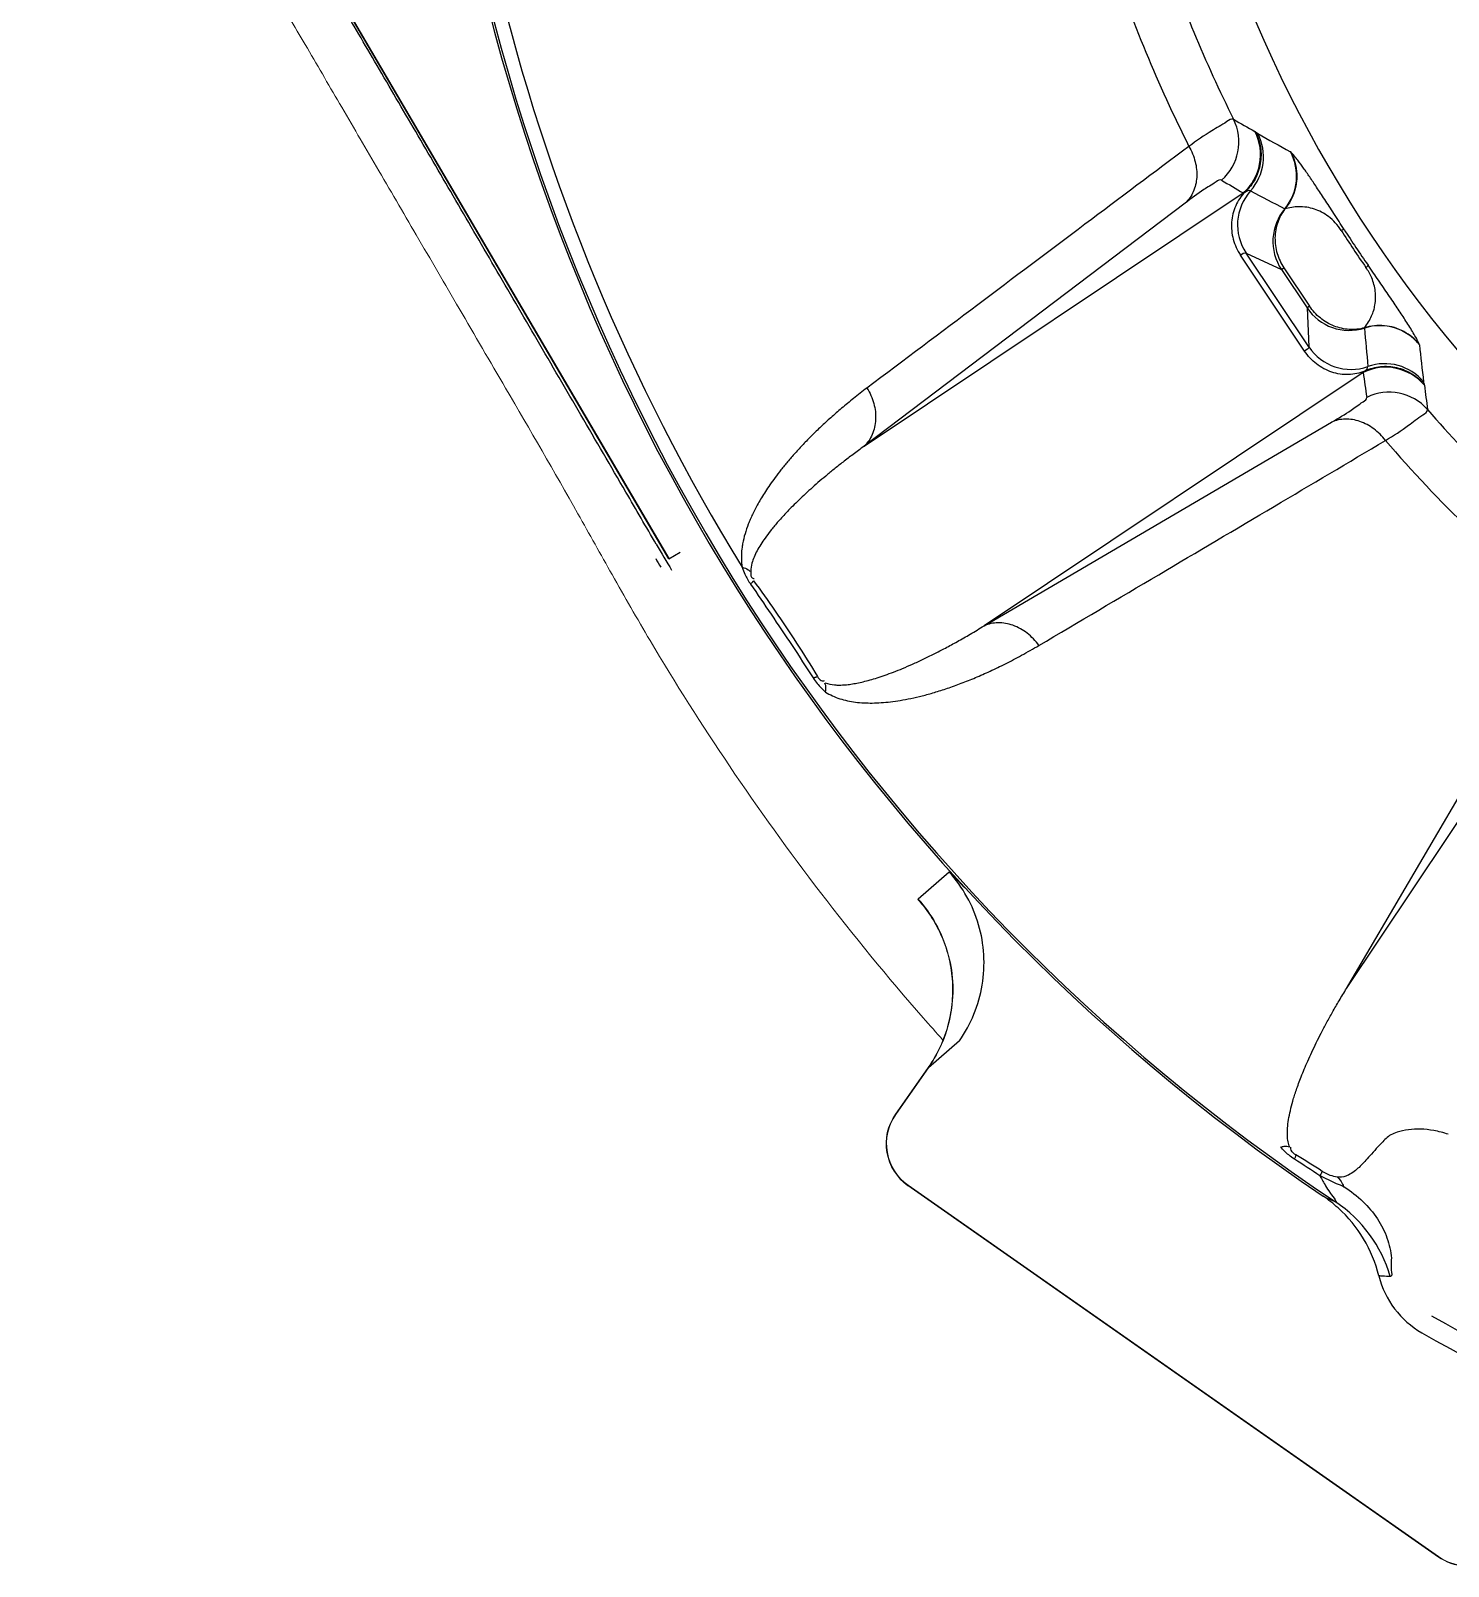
# Model space of a CAD drawing. Header units: millimetres. Extents: x 100 to 1590, y 100 to 694.
# Drawn here: x 1246.8 to 1247.544, y 536.375 to 537.182 of the extents above; entities that cross this region are included whole.
import ezdxf

# ---------------------------------------------------------------- set-up
doc = ezdxf.new("R2010")
doc.units = ezdxf.units.MM
doc.layers.add('OUTLINE', color=6, linetype='Continuous', lineweight=9)

msp = doc.modelspace()

# ---------------------------------------------------------------- linework, layer by layer
at = {"color": 9, "linetype": 'Continuous'}
for p, q in [((1247.13493, 536.90445), (1246.84461, 537.39981)), ((1247.13516, 536.90458), (1246.84484, 537.39995)), ((1247.4431, 537.12882), (1247.44282, 537.129)), ((1247.44351, 537.12851), (1247.4431, 537.12882)), ((1247.2375, 536.96359), (1247.43671, 537.0967)), ((1247.43767, 537.09715), (1247.43671, 537.0967)), ((1247.40624, 537.09134), (1247.2375, 536.96359)), ((1247.45862, 537.08833), (1247.45853, 537.0884)), ((1247.46892, 537.01361), (1247.43529, 537.06394)), ((1247.47115, 537.01582), (1247.43819, 537.06515)), ((1247.43819, 537.06515), (1247.45678, 537.05644)), ((1247.45678, 537.05644), (1247.45811, 537.05732)), ((1247.45678, 537.05644), (1247.47021, 537.03634)), ((1247.45811, 537.05732), (1247.47154, 537.03723)), ((1247.47154, 537.03723), (1247.47021, 537.03634)), ((1247.47021, 537.03634), (1247.47115, 537.01582)), ((1247.50041, 537.02572), (1247.50038, 537.02583)), ((1247.49973, 537.00238), (1247.30052, 536.86927)), ((1247.49973, 537.00238), (1247.50051, 537.0031)), ((1247.53171, 536.99651), (1247.53161, 536.99687)), ((1247.53185, 536.99599), (1247.53171, 536.99651)), ((1247.53191, 536.99566), (1247.53185, 536.99599)), ((1247.30052, 536.86927), (1247.48312, 536.97628)), ((1247.13493, 536.90445), (1247.14096, 536.90798)), ((1247.49101, 536.67879), (1247.58689, 536.84239)), ((1247.49101, 536.67879), (1247.59993, 536.8418)), ((1247.28227, 536.73988), (1247.26601, 536.72568)), ((1247.26601, 536.72568), (1247.2658, 536.72551)), ((1247.28756, 536.65124), (1247.27135, 536.63711)), ((1247.25415, 536.61254), (1247.27135, 536.63711)), ((1247.27135, 536.63711), (1247.27115, 536.63721)), ((1247.25415, 536.61254), (1247.25396, 536.61266)), ((1247.26071, 536.57534), (1247.26057, 536.57516)), ((1247.53934, 536.38024), (1247.53922, 536.38005))]:
    msp.add_line(p, q, dxfattribs=at)
for points in [[(1247.44435, 537.12791), (1247.44421, 537.12799), (1247.44407, 537.12808), (1247.44394, 537.12818), (1247.44379, 537.12828), (1247.44351, 537.12851)], [(1247.46164, 537.11825), (1247.46161, 537.11828), (1247.46158, 537.11831), (1247.46155, 537.11833), (1247.46153, 537.11835), (1247.4615, 537.11837), (1247.46148, 537.11838)], [(1247.48976, 537.07748), (1247.4897, 537.07749), (1247.48961, 537.07749), (1247.48949, 537.07747), (1247.48934, 537.07743), (1247.48917, 537.07737), (1247.48897, 537.07729), (1247.48874, 537.07719), (1247.48848, 537.07708), (1247.4882, 537.07695)], [(1247.50228, 537.05875), (1247.50227, 537.05869), (1247.50223, 537.05861), (1247.50216, 537.05851), (1247.50207, 537.05839), (1247.50194, 537.05825), (1247.5018, 537.05809), (1247.50162, 537.05791), (1247.50142, 537.05772), (1247.50119, 537.05751)], [(1247.52924, 537.01697), (1247.52924, 537.01699), (1247.52923, 537.01702), (1247.52922, 537.01705), (1247.52921, 537.01709), (1247.5292, 537.01713), (1247.52918, 537.01717)], [(1247.53161, 536.99687), (1247.53157, 536.99704), (1247.53154, 536.9972), (1247.53151, 536.99735), (1247.53148, 536.9975)], [(1247.17785, 536.89117), (1247.17806, 536.89139), (1247.17826, 536.89161), (1247.17846, 536.89182), (1247.17864, 536.89203), (1247.17882, 536.89223), (1247.17898, 536.89243), (1247.17914, 536.89262), (1247.17929, 536.8928), (1247.17943, 536.89298)], [(1247.21078, 536.84188), (1247.21107, 536.84199), (1247.21135, 536.84209), (1247.21162, 536.84219), (1247.21188, 536.84228), (1247.21214, 536.84237), (1247.21238, 536.84245), (1247.21261, 536.84252), (1247.21284, 536.84258), (1247.21306, 536.84264)], [(1247.46438, 536.59132), (1247.46432, 536.59111), (1247.46425, 536.59088), (1247.46418, 536.59065), (1247.4641, 536.5904), (1247.46401, 536.59015), (1247.46392, 536.58989), (1247.46382, 536.58962), (1247.46372, 536.58934), (1247.46361, 536.58905)], [(1247.4775, 536.58119), (1247.47719, 536.58061), (1247.47702, 536.5803)], [(1247.47826, 536.58266), (1247.47815, 536.58244), (1247.47803, 536.58222), (1247.47791, 536.58198), (1247.47778, 536.58172), (1247.47764, 536.58146), (1247.4775, 536.58119)]]:
    msp.add_lwpolyline(points, dxfattribs=at)
for centre, radius, start, end in [((1248.08016, 537.45842), 0.69242, 189.59833, 246.68372), ((1248.08016, 537.45842), 1.0732, 188.20144, 235.91619), ((1248.08016, 537.45842), 1.07206, 188.69647, 236.29203), ((1248.08016, 537.45842), 0.72453, 198.52159, 206.47841), ((1248.08016, 537.45842), 0.75185, 198.35016, 206.64984), ((1248.08016, 537.45842), 1.06481, 193.37074, 211.62926), ((1247.40767, 537.12351), 0.02674, 311.36408, 26.37221), ((1247.9485, 538.02839), 1.0318, 239.93774, 240.65309), ((1247.41904, 537.11677), 0.02674, 311.36458, 27.22518), ((1247.4206, 537.11562), 0.02673, 318.16687, 27.36053), ((1247.9523, 538.0215), 1.02787, 240.38424, 241.47691), ((1247.43803, 537.10555), 0.02673, 320.08733, 28.68782), ((1247.9761, 538.01972), 1.06907, 238.9906, 239.69898), ((1247.46045, 537.07996), 0.02674, 138.18564, 213.63531), ((1248.47128, 539.05218), 2.20955, 242.19247, 242.71918), ((1247.47904, 537.07125), 0.02674, 140.10087, 213.63634), ((1248.05223, 537.43977), 0.67065, 212.75112, 214.74888), ((1248.03148, 537.4259), 0.6441, 212.74803, 214.75197), ((1247.49241, 537.05124), 0.02674, 213.86365, 287.39914), ((1247.50841, 537.00021), 0.02673, 38.8136, 107.41285), ((1249.67777, 537.20771), 2.18495, 184.77785, 185.31049), ((1247.49335, 537.03072), 0.02674, 213.86467, 289.31438), ((1248.54208, 537.12374), 1.01845, 186.01803, 187.12081), ((1247.51105, 536.98026), 0.02673, 40.13926, 109.33188), ((1247.51151, 536.97838), 0.02674, 40.27494, 116.13543), ((1248.55891, 537.14749), 1.06907, 187.80102, 188.5094), ((1247.51339, 536.9653), 0.02674, 41.1285, 116.13757), ((1248.55635, 537.11867), 1.0318, 186.84691, 187.56226), ((1248.08016, 537.45842), 0.72453, 221.02159, 225.21455), ((1248.08016, 537.45842), 0.75185, 220.85016, 225.73986), ((1248.98645, 537.99814), 2.15628, 210.47296, 210.61471), ((1248.6234, 538.07952), 1.8956, 224.96808, 225.31745), ((1246.77443, 535.51763), 1.27394, 56.52962, 57.24938), ((1247.17795, 536.117), 0.55409, 57.18167, 58.87338), ((1248.57229, 538.94355), 2.61374, 245.26715, 245.42342), ((1247.44569, 536.50743), 0.07116, 16.31185, 56.26592), ((1248.08016, 537.45842), 1.09637, 240.22289, 254.32149)]:
    msp.add_arc(centre, radius, start, end, dxfattribs=at)
at = {"color": 7, "linetype": 'Continuous'}
for centre, radius, start, end in [((1248.83223, 537.91088), 1.97504, 210.37786, 210.83656), ((1247.43872, 536.51046), 0.07138, 47.93296, 55.91631), ((1247.43877, 536.51049), 0.07133, 13.98392, 47.93729), ((1247.55422, 536.53924), 0.04765, 193.97829, 240.22289), ((1248.08016, 537.45842), 1.10667, 240.22289, 254.32149)]:
    msp.add_arc(centre, radius, start, end, dxfattribs=at)
at = {"color": 9, "linetype": 'Continuous'}
for points, start_tangent, end_tangent in [([(1247.12835, 536.9121), (1247.11236, 536.93957), (1247.08875, 536.98007), (1247.06573, 537.01953), (1247.04336, 537.0579), (1247.02163, 537.09514), (1247.00061, 537.13119), (1246.98037, 537.16588), (1246.96131, 537.19856), (1246.94412, 537.22804), (1246.92912, 537.25376), (1246.91588, 537.27645), (1246.90375, 537.29725), (1246.8922, 537.31706), (1246.88127, 537.3358), (1246.87129, 537.3529), (1246.86221, 537.36846), (1246.85349, 537.38346), (1246.84761, 537.39345)], (-0.505982, 0.862544), (-0.506637, 0.862159)), ([(1247.43163, 537.13539), (1247.42812, 537.13416), (1247.42022, 537.12938), (1247.40818, 537.12119)], (-0.908703, 0.417442), (-0.818385, -0.57467)), ([(1247.4431, 537.12882), (1247.44575, 537.12067), (1247.44567, 537.11209), (1247.44289, 537.10397), (1247.43767, 537.09715)], (0.457962, -0.888972), (-0.727, -0.686637)), ([(1247.40818, 537.12119), (1247.35356, 537.08022), (1247.29725, 537.03794), (1247.23904, 536.9942)], (-0.800179, -0.599761), (-0.799316, -0.60091)), ([(1247.40818, 537.12119), (1247.41147, 537.11313), (1247.41226, 537.10488), (1247.41045, 537.09734), (1247.40624, 537.09134)], (0.502068, -0.864828), (-0.726164, -0.687521)), ([(1247.46164, 537.11825), (1247.46475, 537.10816), (1247.46369, 537.09763), (1247.45862, 537.08833)], (0.479265, -0.87767), (-0.642621, -0.766184)), ([(1247.48976, 537.07748), (1247.48702, 537.08174), (1247.48436, 537.08585), (1247.48184, 537.08973), (1247.47949, 537.09333), (1247.47731, 537.09664), (1247.47528, 537.09969), (1247.47341, 537.10249), (1247.47164, 537.10509), (1247.46997, 537.10752), (1247.46836, 537.1098), (1247.46538, 537.11384), (1247.46164, 537.11825)], (-0.541535, 0.840678), (-0.711335, 0.702853)), ([(1247.42534, 537.10344), (1247.42241, 537.10252), (1247.41597, 537.09844), (1247.40624, 537.09134)], (-0.859024, 0.511936), (-0.797146, -0.603786)), ([(1247.43767, 537.09715), (1247.43273, 537.08999), (1247.43058, 537.08138), (1247.43147, 537.07234), (1247.43529, 537.06394)], (-0.709916, -0.704287), (0.55557, -0.83147)), ([(1247.44052, 537.09779), (1247.43767, 537.09715)], (-0.885128, 0.465347), (-0.911062, -0.412269)), ([(1247.45862, 537.08833), (1247.4548, 537.08126), (1247.45339, 537.0732), (1247.45454, 537.06495), (1247.45811, 537.05732)], (-0.613398, -0.789774), (0.554503, -0.832182)), ([(1247.4882, 537.07695), (1247.48506, 537.08108), (1247.48152, 537.0843), (1247.47783, 537.08662), (1247.47407, 537.0882), (1247.47008, 537.08915), (1247.46576, 537.08944), (1247.45862, 537.08833)], (-0.528327, 0.849041), (-0.959764, -0.280808)), ([(1247.43529, 537.06394), (1247.43819, 537.06515)], (0.83139, 0.555689), (0.813138, -0.582071)), ([(1247.50038, 537.02583), (1247.50258, 537.02898), (1247.50416, 537.03206), (1247.50524, 537.03504), (1247.50588, 537.03781), (1247.50624, 537.04156), (1247.50608, 537.04501), (1247.5054, 537.04858), (1247.50422, 537.05208), (1247.50119, 537.05751)], (0.626711, 0.779252), (-0.58305, 0.812436)), ([(1247.52918, 537.01717), (1247.52732, 537.02092), (1247.52562, 537.02388), (1247.5237, 537.02701), (1247.52169, 537.03015), (1247.51966, 537.03326), (1247.51759, 537.03637), (1247.51539, 537.03964), (1247.51293, 537.04328), (1247.51035, 537.04706), (1247.50776, 537.05082), (1247.50513, 537.05463), (1247.50228, 537.05875)], (-0.377204, 0.92613), (-0.569983, 0.821657)), ([(1247.50038, 537.02583), (1247.49239, 537.02501), (1247.4844, 537.02679), (1247.47722, 537.03101), (1247.47154, 537.03723)], (-0.964393, -0.264473), (-0.556637, 0.830756)), ([(1247.52918, 537.01717), (1247.52105, 537.02391), (1247.51092, 537.02695), (1247.50038, 537.02583)], (-0.627443, 0.778663), (-0.953783, -0.300495)), ([(1247.47115, 537.01582), (1247.46892, 537.01361)], (0.226588, -0.973991), (-0.831549, -0.555451)), ([(1247.50051, 537.0031), (1247.49202, 537.00127), (1247.48324, 537.00258), (1247.47522, 537.00686), (1247.46892, 537.01361)], (-0.922349, -0.386358), (-0.55557, 0.83147)), ([(1247.53185, 536.99599), (1247.52533, 537.00156), (1247.51738, 537.00478), (1247.50881, 537.00531), (1247.50051, 537.0031)], (-0.646039, 0.763304), (-0.91259, -0.408875)), ([(1247.50051, 537.0031), (1247.50219, 537.00549)], (0.729534, 0.683944), (-0.091494, 0.995806)), ([(1247.23904, 536.9942), (1247.23199, 536.98874), (1247.22567, 536.98355), (1247.21997, 536.9786), (1247.21478, 536.97385), (1247.20999, 536.96921), (1247.20551, 536.96462), (1247.20125, 536.96001), (1247.1973, 536.95547), (1247.1938, 536.95118), (1247.19072, 536.94715), (1247.18802, 536.94338), (1247.18566, 536.93985), (1247.1836, 536.93656), (1247.18182, 536.93347), (1247.18026, 536.93057), (1247.1789, 536.92783), (1247.17772, 536.92521), (1247.17668, 536.92267), (1247.17496, 536.91765), (1247.17369, 536.91239), (1247.17329, 536.90973), (1247.17304, 536.90472), (1247.17352, 536.90002)], (-0.799315, -0.600912), (0.18575, -0.982597)), ([(1247.23904, 536.9942), (1247.24261, 536.98601), (1247.24356, 536.97754), (1247.24179, 536.96977), (1247.2375, 536.96359)], (0.524224, -0.85158), (-0.72633, -0.687346)), ([(1247.48312, 536.97628), (1247.4934, 536.98256), (1247.49964, 536.98695), (1247.50161, 536.9893)], (0.86288, 0.505408), (-0.144236, 0.989543)), ([(1247.51144, 536.96665), (1247.52361, 536.97464), (1247.53105, 536.98012), (1247.53353, 536.98288)], (0.844108, 0.536172), (-0.037921, 0.999281)), ([(1247.51144, 536.96665), (1247.50525, 536.97278), (1247.49793, 536.97666), (1247.49027, 536.97788), (1247.48312, 536.97628)], (-0.606859, 0.79481), (-0.91309, -0.407758)), ([(1247.32939, 536.85898), (1247.39228, 536.89614), (1247.45295, 536.93202), (1247.51144, 536.96665)], (0.861054, 0.508514), (0.860323, 0.50975)), ([(1247.2375, 536.96359), (1247.2317, 536.95932), (1247.22646, 536.95532), (1247.22171, 536.95155), (1247.21735, 536.94797), (1247.21329, 536.94452), (1247.20946, 536.94114), (1247.20579, 536.93778), (1247.20235, 536.9345), (1247.19927, 536.93145), (1247.19652, 536.9286), (1247.19408, 536.92596), (1247.19192, 536.92352), (1247.19001, 536.92126), (1247.18832, 536.91916), (1247.18549, 536.91538), (1247.18321, 536.91197), (1247.18131, 536.90873), (1247.17971, 536.90541), (1247.17858, 536.90219), (1247.17795, 536.89797)], (-0.81073, -0.585421), (0.006634, -0.999978)), ([(1247.17352, 536.90002), (1247.17489, 536.89648), (1247.17785, 536.89117)], (0.321102, -0.947045), (0.569296, -0.822133)), ([(1247.17352, 536.90002), (1247.17666, 536.89875), (1247.17768, 536.89777)], (0.955818, -0.29396), (0.597785, -0.801657)), ([(1247.17795, 536.89797), (1247.17842, 536.89481), (1247.1797, 536.89407)], (0.00657, -0.999978), (0.970554, -0.240883)), ([(1247.17943, 536.89298), (1247.19074, 536.87704), (1247.20198, 536.86025), (1247.21306, 536.84264)], (0.593137, -0.805102), (0.516751, -0.856136)), ([(1247.17785, 536.89117), (1247.18864, 536.87537), (1247.19964, 536.85892), (1247.21078, 536.84188)], (0.569909, -0.821708), (0.541007, -0.841018)), ([(1247.21711, 536.83937), (1247.22191, 536.83826), (1247.22464, 536.83815), (1247.22754, 536.83829), (1247.23058, 536.83864), (1247.23375, 536.83918), (1247.23708, 536.83991), (1247.24062, 536.84084), (1247.24442, 536.84197), (1247.24852, 536.84335), (1247.25296, 536.84498), (1247.25777, 536.8469), (1247.26298, 536.84915), (1247.26853, 536.85171), (1247.27427, 536.85453), (1247.28023, 536.85761), (1247.28652, 536.86104), (1247.29326, 536.8649), (1247.30052, 536.86927)], (0.921749, -0.387787), (0.85111, 0.524988)), ([(1247.32939, 536.85898), (1247.32318, 536.86542), (1247.31572, 536.86954), (1247.30787, 536.87088), (1247.30052, 536.86927)], (-0.586145, 0.810206), (-0.91298, -0.408004)), ([(1247.2173, 536.83449), (1247.2209, 536.8325), (1247.22474, 536.831), (1247.22878, 536.82992), (1247.233, 536.82921), (1247.23735, 536.82882), (1247.24182, 536.82873), (1247.24646, 536.82891), (1247.25134, 536.82935), (1247.25652, 536.83008), (1247.26207, 536.83112), (1247.26803, 536.8325), (1247.27442, 536.83426), (1247.28129, 536.83645), (1247.28856, 536.83907), (1247.29601, 536.84206), (1247.30368, 536.84545), (1247.31173, 536.84933), (1247.32026, 536.8538), (1247.32939, 536.85898)], (0.8382, -0.545363), (0.861051, 0.508518)), ([(1247.21078, 536.84188), (1247.2129, 536.83898), (1247.2173, 536.83449)], (0.541307, -0.840825), (0.752275, -0.65885)), ([(1247.21306, 536.84264), (1247.21501, 536.84051), (1247.21675, 536.84048)], (0.478144, -0.878281), (0.952131, 0.305691)), ([(1247.2173, 536.83449), (1247.21733, 536.83788), (1247.21682, 536.8392)], (0.094072, 0.995565), (-0.511803, 0.859103)), ([(1247.28756, 536.65124), (1247.29519, 536.6652), (1247.29955, 536.68057), (1247.3004, 536.69651), (1247.29768, 536.71222), (1247.29152, 536.72694), (1247.28227, 536.73988)], (0.573673, 0.819085), (-0.669126, 0.743149)), ([(1247.4611, 536.59538), (1247.46028, 536.59818), (1247.45991, 536.6015), (1247.45999, 536.6054), (1247.46052, 536.60983), (1247.46145, 536.61452), (1247.46278, 536.61963), (1247.46363, 536.62245), (1247.46463, 536.6255), (1247.4658, 536.6288), (1247.46717, 536.6324), (1247.46876, 536.63633), (1247.4706, 536.64061), (1247.47272, 536.64526), (1247.4751, 536.65022), (1247.47769, 536.65534), (1247.4805, 536.66066), (1247.48361, 536.66628), (1247.48709, 536.6723), (1247.49101, 536.67879)], (-0.388793, 0.921325), (0.524985, 0.851111)), ([(1247.51751, 536.60322), (1247.51432, 536.60188), (1247.51173, 536.59995)], (-0.957282, -0.289155), (-0.711778, -0.702404)), ([(1247.52979, 536.60483), (1247.52345, 536.60447), (1247.51751, 536.60322)], (-0.999952, 0.009805), (-0.95725, -0.289263)), ([(1247.54443, 536.60217), (1247.53677, 536.6041), (1247.52979, 536.60483)], (-0.954032, 0.299704), (-0.99995, 0.010042)), ([(1247.46361, 536.58905), (1247.46059, 536.59127), (1247.45844, 536.59321), (1247.45622, 536.59557)], (-0.840805, 0.541338), (-0.658514, 0.752568)), ([(1247.4611, 536.59538), (1247.45798, 536.59566), (1247.45636, 536.59525)], (-0.97841, 0.206674), (-0.916452, -0.400145)), ([(1247.46438, 536.59132), (1247.46193, 536.59374), (1247.46172, 536.5953)], (-0.878251, 0.4782), (0.121454, 0.992597)), ([(1247.51173, 536.59995), (1247.5095, 536.59769), (1247.5075, 536.59556), (1247.50404, 536.59175), (1247.50113, 536.58851), (1247.49863, 536.58585), (1247.49642, 536.58375), (1247.49346, 536.58151), (1247.49057, 536.58015), (1247.48622, 536.57967)], (-0.711781, -0.702402), (-0.995979, 0.089591)), ([(1247.47702, 536.58031), (1247.48, 536.57508), (1247.4825, 536.57111), (1247.48521, 536.56661)], (0.469617, -0.88287), (-0.862739, 0.50565)), ([(1247.48978, 536.5745), (1247.48578, 536.57618), (1247.48146, 536.57814), (1247.47702, 536.58031)], (-0.927091, 0.374836), (-0.893282, 0.449496)), ([(1247.48622, 536.57967), (1247.48241, 536.58054), (1247.47825, 536.58266)], (-0.995972, 0.089667), (-0.841501, 0.540255)), ([(1247.48622, 536.57967), (1247.48872, 536.57637), (1247.4894, 536.57443)], (0.674426, -0.738343), (0.183433, -0.983032)), ([(1247.48978, 536.5745), (1247.49958, 536.56679), (1247.50717, 536.55772), (1247.51223, 536.54768), (1247.51455, 536.53706)], (0.84086, -0.541253), (0.084699, -0.996407)), ([(1247.51455, 536.53706), (1247.51445, 536.53347), (1247.51448, 536.53074), (1247.51399, 536.52742)], (-0.059022, -0.998257), (-0.999809, 0.019529)), ([(1247.51399, 536.52742), (1247.50999, 536.5276), (1247.50799, 536.52779)], (-0.999501, 0.03158), (-0.992688, 0.120711))]:
    msp.add_spline(points, degree=3, dxfattribs=dict(at, start_tangent=start_tangent, end_tangent=end_tangent))
at = {"layer": 'OUTLINE'}
for p, q in [((1247.25396, 536.61267), (1247.27114, 536.6372)), ((1247.53921, 536.38005), (1247.26058, 536.57515)), ((1247.53934, 536.38024), (1247.26071, 536.57534))]:
    msp.add_line(p, q, dxfattribs=at)
for centre, radius, start, end in [((1247.27601, 536.59721), 0.02693, 144.97212, 235.02955), ((1247.27603, 536.59722), 0.02671, 144.99491, 235.01004), ((1247.55466, 536.4021), 0.02693, 234.98058, 297.02224), ((1247.55466, 536.40212), 0.02671, 235.00262, 297.00158)]:
    msp.add_arc(centre, radius, start, end, dxfattribs=at)
for points, start_tangent, end_tangent in [([(1247.31972, 538.28683), (1247.30018, 538.26845), (1247.23346, 538.19843), (1247.17927, 538.1314), (1247.1561, 538.09921), (1247.13518, 538.06797), (1247.11639, 538.03772), (1247.09934, 538.00879), (1247.08339, 537.98138), (1247.06821, 537.95538), (1247.03998, 537.90697), (1247.01432, 537.86297), (1246.99094, 537.82288), (1246.96959, 537.78628), (1246.95007, 537.7528), (1246.93218, 537.72214), (1246.91577, 537.69401), (1246.90071, 537.66818), (1246.88687, 537.64444), (1246.87411, 537.62257), (1246.86234, 537.60239), (1246.85153, 537.58385), (1246.84168, 537.56698), (1246.83273, 537.5516), (1246.82854, 537.54442), (1246.82441, 537.53741), (1246.82233, 537.53386), (1246.82022, 537.53024), (1246.81811, 537.52654), (1246.81597, 537.52268), (1246.81383, 537.51857), (1246.81182, 537.5143), (1246.80997, 537.50999), (1246.80826, 537.5056), (1246.80528, 537.49661), (1246.80294, 537.48744), (1246.8002, 537.46878), (1246.80007, 537.44989), (1246.801, 537.4405), (1246.80256, 537.4312), (1246.80477, 537.42204), (1246.8076, 537.41307), (1246.80925, 537.40866), (1246.81106, 537.40429), (1246.81303, 537.39996), (1246.81516, 537.39571), (1246.81733, 537.39172), (1246.81945, 537.38796), (1246.82154, 537.38435), (1246.82361, 537.38081), (1246.82769, 537.37389), (1246.83181, 537.36685), (1246.83607, 537.35952), (1246.84051, 537.3519), (1246.85003, 537.33558), (1246.86048, 537.31768), (1246.87185, 537.29817), (1246.88415, 537.27709), (1246.89741, 537.25435), (1246.91174, 537.22979), (1246.92721, 537.20326), (1246.9439, 537.17463), (1246.96191, 537.14377), (1246.98132, 537.11049), (1247.00224, 537.07462), (1247.02481, 537.03593), (1247.04916, 536.99417)], (-0.736565, -0.676367), (0.503695, -0.863882)), ([(1247.04916, 536.99417), (1247.08718, 536.92811), (1247.10514, 536.89618), (1247.12506, 536.86159), (1247.16681, 536.79567), (1247.21465, 536.72913), (1247.26855, 536.66335), (1247.27892, 536.65167)], (0.505202, -0.863001), (0.668469, -0.74374)), ([(1247.2658, 536.72551), (1247.27299, 536.71604), (1247.2785, 536.70546), (1247.28217, 536.69411), (1247.28389, 536.6823), (1247.28361, 536.67037), (1247.28133, 536.65866), (1247.27713, 536.6475), (1247.27114, 536.6372)], (0.668808, -0.743435), (-0.5734, -0.819276)), ([(1247.27135, 536.63711), (1247.27898, 536.6511), (1247.28332, 536.66645), (1247.28414, 536.68239), (1247.2814, 536.69808), (1247.27525, 536.71275), (1247.26601, 536.72568)], (0.573327, 0.819327), (-0.668984, 0.743277))]:
    msp.add_spline(points, degree=3, dxfattribs=dict(at, start_tangent=start_tangent, end_tangent=end_tangent))

doc.saveas('drawing.dxf')
